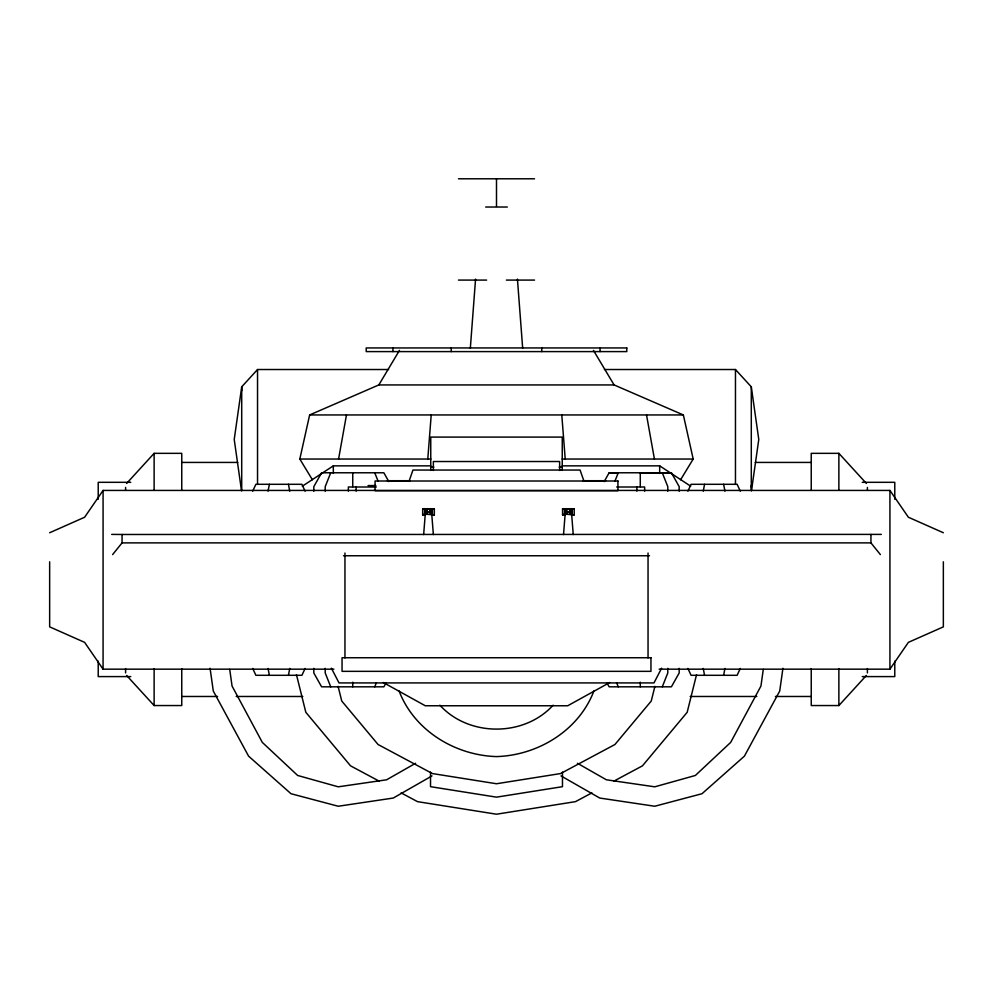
<?xml version="1.0" encoding="UTF-8"?>
<svg xmlns="http://www.w3.org/2000/svg" width="993" height="993" viewBox="0 0 993 993"><rect width="100%" height="100%" fill="white"/><g stroke="black" fill="none" stroke-linecap="round" stroke-linejoin="round"><path stroke-width="1.49" d="M181.756 490.281L181.756 453.342L154.126 453.342L126.62 483.442M241.709 390.845L241.709 386.836L257.535 369.52L388.573 369.52M352.738 686.821L352.738 682.191M426.568 513.195L427.946 511.805L426.556 510.402L425.178 511.805L426.568 513.195L427.946 511.805M425.178 511.805L426.556 510.402M430.453 513.195L431.831 511.805L430.441 510.402L429.063 511.805L430.453 513.195L431.831 511.805M429.063 511.805L430.441 510.402M566.444 513.195L567.822 511.805L566.444 510.402L565.054 511.805L566.444 513.195L567.822 511.805M565.054 511.805L566.444 510.402M570.33 513.195L571.72 511.805L570.33 510.402L568.939 511.805L570.33 513.195L571.72 511.805M568.939 511.805L570.33 510.402M640.274 686.821L640.274 682.191M751.291 488.084L751.291 386.836L735.465 369.52L604.427 369.52M470.334 348.133L475.56 279.107M427.784 459.039L431.21 414.95M423.651 534.569L425.277 513.877M563.528 534.569L565.154 513.877M763.282 669.356L760.948 686.026L730.674 742.404L695.361 775.471L654.759 786.816L606.388 779.79L577.392 763.257M782.931 668.277L779.716 691.054L744.415 756.145L702.001 793.717L654.759 806.242L599.747 798.049L561.008 775.918M751.502 490.592L758.776 439.465L751.291 386.836M338.576 459.039L346.47 414.95M268.048 491.175L269.376 484.299M288.442 675.302L289.757 668.426M703.243 491.175L704.558 484.299M723.624 675.302L724.952 668.426M312.398 479.756L299.812 459.039L309.642 414.95L378.817 384.936L614.096 384.936L683.358 414.95L693.188 459.039L680.602 479.756M654.896 686.386L651.247 701.033L614.94 744.502L560.598 773.559L496.5 783.75L432.402 773.559L378.06 744.502L341.753 701.033L338.104 686.386M696.54 674.681L687.181 712.291L642.446 765.851L613.748 781.193M409.017 481.394L412.939 470.049L580.073 470.049L584.045 481.394M330.719 472.78L325.207 486.644L325.207 491.262M374.746 686.821L376.397 682.663M614.952 481.096L618.254 472.78L609.131 472.78L604.178 481.605M662.294 686.821L667.793 672.956L667.793 668.339M252.694 491.175L255.884 484.299L301.922 484.299L305.112 491.175M305.112 668.426L301.922 675.302L255.884 675.302L252.694 668.426M687.888 491.175L691.078 484.299L737.116 484.299L740.306 491.175M740.306 668.426L737.116 675.302L691.078 675.302L687.888 668.426M593.938 690.905C578.869 730.476 538.045 755.325 496.5 756.592C454.955 755.325 414.131 730.476 399.062 690.905M661.623 668.177L653.977 682.923L339.023 682.923L331.377 668.177M385.992 683.035L383.869 686.821L321.595 686.821L313.813 672.956L313.813 668.339M378.817 384.936L399.471 350.38M943.35 532.745L908.384 517.241L889.927 490.43L103.073 490.43L84.616 517.241L49.65 532.745M659.141 669.17L889.927 669.17L908.384 642.359L943.35 626.856L943.35 561.79M112.619 554.591L122.052 542.886L122.052 534.482L111.675 534.395M811.244 668.624L811.244 705.551L838.874 705.551L866.38 675.451M553.126 705.204C524.068 737.054 468.932 737.054 439.874 705.204M302.306 486.198L333.325 465.854L430.751 465.854M415.608 763.257L386.612 779.79L338.241 786.816L297.652 775.471L262.326 742.404L232.052 686.026L229.718 669.356M431.992 775.918L393.265 798.049L338.241 806.242L290.999 793.717L248.585 756.145L213.296 691.054L210.069 668.277M609.764 682.501L567.723 705.762L425.277 705.762L383.236 682.501M591.878 792.886L575.481 801.649L496.5 814.21L417.519 801.649L401.122 792.886M425.587 514.87L422.67 514.87L422.67 508.726L424.619 509.508L434.326 508.726L434.326 514.87L431.421 514.87M422.67 514.87L424.619 514.101L434.326 514.87M565.476 514.87L562.559 514.87L562.559 508.726L564.496 509.508L574.215 508.726L574.215 514.87L571.298 514.87M562.559 514.87L564.496 514.101L574.215 514.87M122.052 534.482L881.325 534.395M458.456 178.79L534.544 178.79M485.676 207.028L507.324 207.028M458.456 280.088L486.632 280.088M506.368 280.088L534.544 280.088M309.642 414.95L683.358 414.95M866.38 483.442L838.874 453.342L811.231 453.342L811.244 490.281M299.812 459.039L430.863 459.039M562.137 459.039L693.188 459.039M181.942 462.428L237.724 462.428M755.263 462.428L811.058 462.428M562.249 465.854L659.675 465.854L690.694 486.198M430.751 467.12L433.842 467.12M559.158 467.12L562.249 467.12M609.131 472.78L671.405 472.78L679.187 486.644L679.187 491.262M671.405 472.78L640.274 472.78L640.274 486.644M387.32 480.711L410.035 480.711M582.965 480.711L605.68 480.711M130.766 482.313L98.22 482.313L98.22 499.268M862.234 482.313L894.78 482.313L894.78 499.268M368.068 485.577L375.801 485.577M376.297 487.004L348.357 487.004L348.357 491.163M616.703 487.004L644.643 487.004L644.643 491.163M422.67 508.726L434.326 508.726M562.559 508.726L574.215 508.726M426.642 512.4L430.366 512.4M566.519 512.4L570.255 512.4M122.052 542.886L870.948 542.886L880.381 554.591M343.491 555.757L649.509 555.757M49.65 561.79L49.65 626.856L84.616 642.359L103.073 669.17L333.859 669.17M130.766 676.593L98.22 676.593L98.22 661.164M862.234 676.593L894.78 676.593L894.78 661.164M181.942 696.478L217.591 696.478M236.185 696.478L302.803 696.478M690.185 696.478L756.815 696.478M775.409 696.478L811.058 696.478M126.62 675.451L154.126 705.551L181.756 705.551L181.756 668.624M379.252 781.193L350.554 765.851L305.819 712.291L296.46 674.681M570.33 511.097L571.025 511.805M569.622 511.805L570.33 512.5M566.444 511.097L567.14 511.805M565.737 511.805L566.444 512.5M430.441 511.097L431.148 511.805M429.746 511.805L430.453 512.5M426.556 511.097L427.263 511.805M425.86 511.805L426.568 512.5M593.454 350.38L614.096 384.936M607.008 683.035L609.131 686.821L671.405 686.821L679.187 672.956L679.187 668.339M388.822 481.605L383.869 472.78L321.595 472.78L313.813 486.644L313.813 491.262M662.294 472.78L667.793 486.644L667.793 491.262M616.603 682.663L618.254 686.821M374.746 472.78L378.06 481.096M330.719 686.821L325.207 672.956L325.207 668.339M723.624 484.299L724.952 491.175M703.243 668.426L704.558 675.302M288.442 484.299L289.757 491.175M268.048 668.426L269.376 675.302M646.53 414.95L654.424 459.039M241.498 490.592L234.224 439.465L241.709 386.836L241.709 490.765M571.608 513.877L573.246 534.569M431.732 513.877L433.358 534.569M561.79 414.95L565.216 459.039M517.44 279.107L522.666 348.133M889.927 490.43L889.927 669.17M870.948 534.482L870.948 542.886M867.398 487.451L867.398 490.331M867.398 668.562L867.398 672.894M838.874 453.342L838.874 490.281M838.874 668.624L838.874 705.551M751.291 485.242L751.291 490.765M735.465 369.52L735.465 484.385M659.675 465.854L659.675 473.438M648.044 553.039L648.044 657.9M636.873 487.004L636.873 491.163M600.057 347.947L600.057 351.596M572.266 509.508L572.266 514.101M564.496 509.508L564.496 514.101M562.472 772.095L562.472 786.679L496.5 797.156L430.528 786.679L430.528 772.095M562.249 470.409L562.249 437.094L430.751 437.094L430.751 470.409M559.642 470.483L559.642 461.522L433.358 461.522L433.358 470.483M541.756 347.947L541.756 351.596M496.5 178.79L496.5 206.407M451.244 347.947L451.244 351.596M432.389 509.508L432.389 514.101M424.619 509.508L424.619 514.101M392.943 347.947L392.943 351.596M356.127 487.004L356.127 491.163M352.738 472.78L352.738 486.644M344.956 553.039L344.956 657.9M333.325 465.854L333.325 473.438M257.535 369.52L257.535 484.385M154.126 453.342L154.126 490.281M154.126 668.624L154.126 705.551M125.602 487.451L125.602 490.331M125.602 668.562L125.602 672.894M103.073 490.43L103.073 669.17M626.782 347.947L366.218 347.947L366.218 351.596L626.782 351.596L626.782 347.947M617.931 481.009L375.069 481.009L375.069 490.728L617.931 490.728L617.931 481.009M650.949 657.738L342.051 657.738L342.051 671.342L650.949 671.342L650.949 657.738"/></g></svg>
